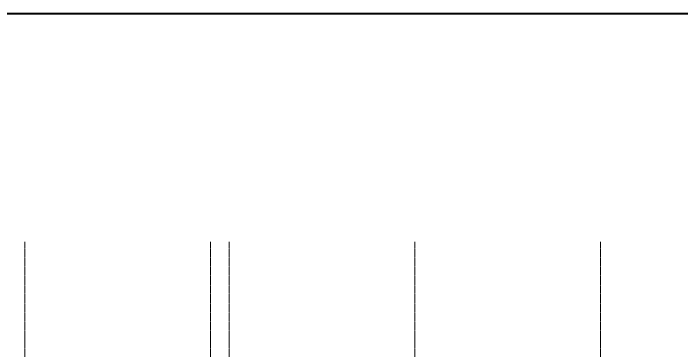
# Model space of a CAD drawing. Header units: millimetres. Extents: x 2402294 to 3337895, y 3394997 to 3969149.
# Drawn here: x 2451932 to 2478917, y 3915498 to 3929111 of the extents above; entities that cross this region are included whole.
import ezdxf

# ---------------------------------------------------------------- set-up
doc = ezdxf.new("R2010")
doc.units = ezdxf.units.MM
doc.header["$MEASUREMENT"] = 0
doc.linetypes.add('CENTER', pattern=[2, 1.25, -0.25, 0.25, -0.25])
for name, color, linetype, lineweight in [('0newfurnture', 30, 'Continuous', 15), ('centreline', 52, 'CENTER', 5), ('wall 0.4', 7, 'Continuous', 40)]:
    doc.layers.add(name, color=color, linetype=linetype, lineweight=lineweight)

# ---------------------------------------------------------------- blocks, each defined once
blk = doc.blocks.new('main grid')
at = {"layer": 'centreline', "ltscale": 5}
for p, q in [((2533911, 4018930), (2533911, 3991299)), ((2541411, 4018930), (2541411, 3976624)), ((2542161, 4018930), (2542161, 3976624)), ((2549661, 4018930), (2549661, 3976624)), ((2557161, 4018930), (2557161, 3976624))]:
    blk.add_line(p, q, dxfattribs=at)

msp = doc.modelspace()

# ---------------------------------------------------------------- linework, layer by layer
at = {"layer": 'centreline', "ltscale": 5}
for p, q in [((2452390.3, 3919883.3), (2452390.3, 3892252.5)), ((2468140.3, 3919883.3), (2468140.3, 3871943.3)), ((2475640.3, 3919883.3), (2475640.3, 3911825.2))]:
    msp.add_line(p, q, dxfattribs=at)
at = {"layer": 'wall 0.4', "ltscale": 5}
msp.add_lwpolyline([(2419644.4, 3929110.9), (2617704.9, 3929110.9), (2617775.6, 3858072), (2419715.1, 3858072)], close=True, dxfattribs=at)

# ---------------------------------------------------------------- block references
at = {"layer": '0newfurnture', "ltscale": 5}
msp.add_blockref('main grid', (-81520.5, -99046.7), dxfattribs=at)

doc.saveas('drawing.dxf')
